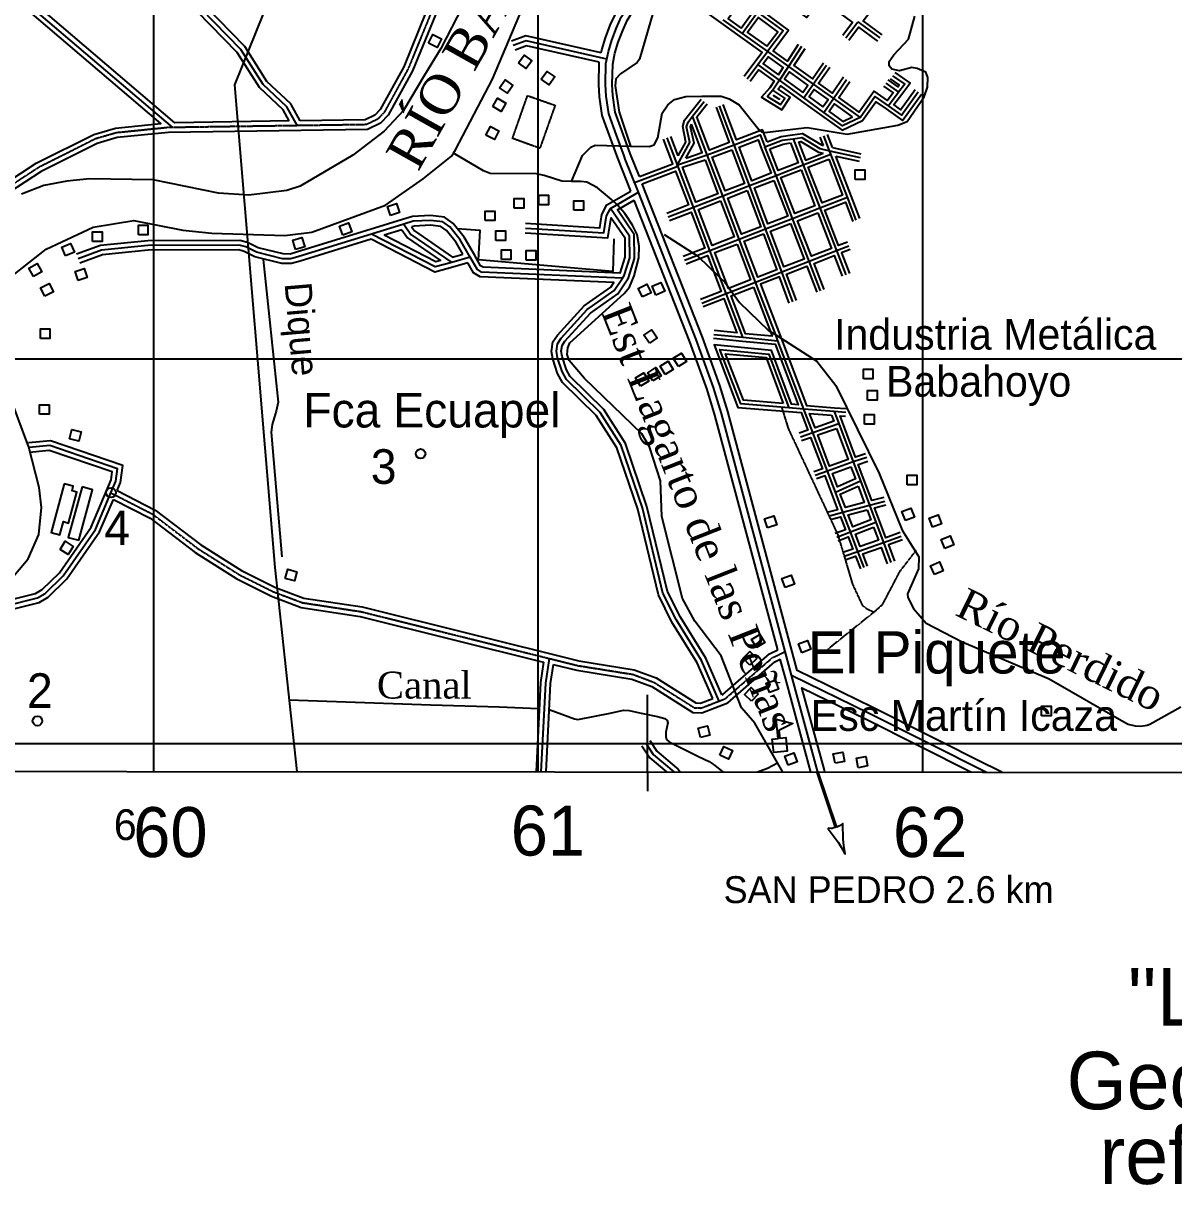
# Model space of a CAD drawing. Extents: x 638173 to 667318, y 9795622 to 9816401.
# Drawn here: x 659661 to 662652, y 9795809 to 9798872 of the extents above; entities that cross this region are included whole.
import ezdxf

# ---------------------------------------------------------------- set-up
doc = ezdxf.new("R2010")
doc.units = 0
doc.header["$MEASUREMENT"] = 0
doc.linetypes.add('HIDDEN', pattern=[0.375, 0.25, -0.125])
for name, color, linetype in [('CAMINO1', 7, 'CONTINUOUS'), ('CAMINO4', 7, 'CONTINUOUS'), ('CAMINO5', 7, 'CONTINUOUS'), ('CAMINO6Y7', 7, 'CONTINUOUS'), ('CAUCECANALIZADO', 7, 'CONTINUOUS'), ('CUADRICULAUTM', 7, 'CONTINUOUS'), ('EDIFICACION', 7, 'CONTINUOUS'), ('INFORMACIONMARGI', 7, 'CONTINUOUS'), ('LINEAENERGIAELEC', 7, 'CONTINUOUS'), ('MURODIQUE', 7, 'CONTINUOUS'), ('NOMBRESPOBLADOS', 7, 'CONTINUOUS'), ('NOMBRESPROPIOS', 7, 'CONTINUOUS'), ('PARALELACAMINO', 7, 'CONTINUOUS'), ('PROYECCION', 7, 'CONTINUOUS'), ('PUENTE', 7, 'CONTINUOUS'), ('PUNTOALTURA', 7, 'CONTINUOUS'), ('RIODOBLE', 7, 'CONTINUOUS'), ('RIOINTERMITENTE', 7, 'CONTINUOUS'), ('RIOPERENNE', 7, 'CONTINUOUS'), ('TEXTOAZUL', 7, 'CONTINUOUS'), ('TEXTODESCRIPTIVO', 7, 'CONTINUOUS'), ('VALORCUADRICULAR', 7, 'CONTINUOUS')]:
    doc.layers.add(name, color=color, linetype=linetype)
doc.styles.add('cotas', font='SWITZN.TTF')
doc.styles.add('escuelas', font='SWZCONLN.TTF')
doc.styles.add('poblados', font='SWZCONDN.TTF')
doc.styles.add('rios', font='TIMESI_0.TTF')
doc.styles.add('txt', font='TXT', dxfattribs={"height": 0.2})

# ---------------------------------------------------------------- blocks, each defined once
blk = doc.blocks.new('DESVIA')
at = {"layer": 'INFORMACIONMARGI', "color": 7, "linetype": 'Continuous'}
blk.add_lwpolyline([(202.16, 3.49), (185.9, 7.39), (147.68, 19.11), (146.85, 19.12), (146.96, 18.1), (149.36, 11.75), (149.85, 9.42), (150.15, 6.9), (150.53, 1.31), (-0.62, 1.3), (-0.61, -2.71), (150.58, -2.7), (150.4, -6.92), (149.98, -11.09), (149.1, -14.21), (146.85, -20.1), (146.86, -20.87), (147.8, -20.89), (188.55, -8.04), (203.45, -4.27), (223.03, -0.96), (223.77, -0.5), (223.03, 0.07), (202.16, 3.49)], close=True, dxfattribs=at)
blk = doc.blocks.new('COTA')
at = {"layer": 'PUNTOALTURA', "color": 1, "linetype": 'Continuous'}
blk.add_circle((0, 0), 12.5, dxfattribs=at)
blk = doc.blocks.new('CASA')
at = {"layer": 'EDIFICACION', "color": 4, "linetype": 'Continuous'}
blk.add_lwpolyline([(-12.57, -13.81), (-12.57, 11.18), (12.43, 11.18), (12.43, -13.82), (-12.57, -13.81)], close=True, dxfattribs=at)
blk = doc.blocks.new('ESCUEL')
at = {"layer": 'EDIFICACION', "color": 6, "linetype": 'Continuous'}
blk.add_lwpolyline([(-0.55, 67.48), (41.45, 51.74), (3.45, 37.48), (3.45, 17.27), (18.98, 17.27), (18.98, -17.74), (-16.02, -17.73), (-16.02, 17.27), (-0.55, 17.27), (-0.55, 67.48)], close=True, dxfattribs=at)

msp = doc.modelspace()

# ---------------------------------------------------------------- linework, layer by layer
at = {"layer": 'CAMINO1', "color": 1, "linetype": 'Continuous'}
msp.add_line((661727.14, 9796925.48), (661658.56, 9797177.41), dxfattribs=at)
for points in [[(661658.56, 9797177.41), (661642.09, 9797238.96), (661476.36, 9797858.21), (661455.77, 9797925.62), (661410.9, 9798050.47), (661260.24, 9798433.34), (661226.22, 9798519.79), (661223.08, 9798528.32), (661203.33, 9798581.88), (661183.05, 9798637.49), (661176.24, 9798683.64), (661174.57, 9798713.69), (661176.04, 9798768.41), (661178.32, 9798779.82), (661182.24, 9798799.46), (661191.33, 9798829.12), (661203.38, 9798861.15), (661215.98, 9798888.4), (661231, 9798912.51), (661613.69, 9799422.75), (661755.66, 9799608.74)], [(661658.56, 9797177.41), (661860.89, 9797078.55), (662165.52, 9796925.29)]]:
    msp.add_lwpolyline(points, dxfattribs=at)
at = {"layer": 'CAMINO4', "color": 2, "linetype": 'HIDDEN'}
for points in [[(661737.55, 9800941.91), (661709.36, 9800752.97), (661693.06, 9800688.31), (661371.35, 9800165.94), (661369.61, 9800163.11), (661212.32, 9799831.24), (661067.22, 9799558.33), (660937.46, 9799373.87), (660866.14, 9799285.18), (660841.6, 9799243.21), (660787.56, 9799126.98), (660720.59, 9798898.94), (660709.88, 9798872.75), (660661.54, 9798754.5), (660599.33, 9798641.04), (660581.99, 9798623.1), (660552.59, 9798609.18), (660049.88, 9798601.72), (660037.37, 9798601.53), (659902.6, 9798587.89), (659848.5, 9798572.19), (659700.8, 9798497.86), (659614.9, 9798441.93)], [(659888.68, 9797651.69), (659997.11, 9797596.23), (660115.09, 9797506.54), (660221.98, 9797439.12), (660311.46, 9797394.39), (660386.76, 9797366.06), (660539.32, 9797342.77), (661027.96, 9797221.12), (661102.62, 9797202.53), (661246.51, 9797179.63), (661300.66, 9797159.14), (661405.88, 9797092.87), (661423.66, 9797092.11), (661470.6, 9797110.33), (661486.4, 9797116.47), (661500.47, 9797128.71), (661516.45, 9797142.61), (661608.45, 9797222.63), (661642.09, 9797238.96)]]:
    msp.add_lwpolyline(points, dxfattribs=at)
at = {"layer": 'CAMINO5', "color": 7, "linetype": 'Continuous'}
for p, q in [((660049.88, 9798601.72), (659298.65, 9799242.72)), ((661529.92, 9798846.45), (661570.41, 9798902.11)), ((661480.15, 9798881.93), (661529.92, 9798846.45)), ((661799.6, 9798835.2), (661831.16, 9798876.95)), ((661831.16, 9798876.95), (661888.1, 9798834.7)), ((661529.92, 9798846.45), (661596.33, 9798799.11)), ((661684.6, 9798812.2), (661650.59, 9798760.43)), ((661570.78, 9798765.32), (661596.33, 9798799.11)), ((661596.33, 9798799.11), (661650.59, 9798760.43)), ((661543.1, 9798728.7), (661570.78, 9798765.32)), ((661627.08, 9798724.64), (661570.78, 9798765.32)), ((661650.59, 9798760.43), (661627.08, 9798724.64)), ((661650.59, 9798760.43), (661715.2, 9798714.38)), ((661715.2, 9798714.38), (661749.6, 9798764.2)), ((661627.08, 9798724.64), (661610.06, 9798698.73)), ((661690.61, 9798678.76), (661627.08, 9798724.64)), ((661767.46, 9798677.13), (661801.6, 9798726.7)), ((661690.61, 9798678.76), (661715.2, 9798714.38)), ((661715.2, 9798714.38), (661767.46, 9798677.13)), ((661903.6, 9798717.2), (661937.2, 9798693.94)), ((661910.24, 9798658.38), (661937.2, 9798693.94)), ((661401.31, 9798630.98), (661431.56, 9798669.46)), ((661509.45, 9798556.86), (661471.6, 9798658.2)), ((661742.69, 9798641.16), (661690.61, 9798678.76)), ((661742.69, 9798641.16), (661767.46, 9798677.13)), ((661767.46, 9798677.13), (661836.8, 9798627.7)), ((661439.54, 9798530.36), (661401.31, 9798630.98)), ((661361.78, 9798504.81), (661335.1, 9798575.2)), ((661662.75, 9798572.45), (661689.14, 9798504.31)), ((661757.53, 9798541.51), (661742.6, 9798580.2)), ((661439.54, 9798530.36), (661509.45, 9798556.86)), ((661549.18, 9798450.52), (661509.45, 9798556.86)), ((661618.23, 9798477.06), (661589.35, 9798551.8)), ((661761.2, 9798532.01), (661757.53, 9798541.51)), ((661757.53, 9798541.51), (661836.75, 9798523.6)), ((661358.92, 9798499.79), (661361.78, 9798504.81)), ((661358.92, 9798499.79), (661361.78, 9798504.81)), ((661361.78, 9798504.81), (661439.54, 9798530.36)), ((661403.57, 9798394.55), (661361.78, 9798504.81)), ((661479.98, 9798423.92), (661439.54, 9798530.36)), ((661618.23, 9798477.06), (661689.14, 9798504.31)), ((661689.14, 9798504.31), (661761.2, 9798532.01)), ((661689.14, 9798504.31), (661732.44, 9798392.5)), ((661804.32, 9798420.24), (661761.2, 9798532.01)), ((661250.3, 9798458.61), (661358.92, 9798499.79)), ((661549.18, 9798450.52), (661618.23, 9798477.06)), ((661661.49, 9798365.11), (661618.23, 9798477.06)), ((661479.98, 9798423.92), (661549.18, 9798450.52)), ((661591.21, 9798337.99), (661549.18, 9798450.52)), ((661187.97, 9798391.27), (661260.24, 9798433.34)), ((661403.57, 9798394.55), (661479.98, 9798423.92)), ((661522.68, 9798311.54), (661479.98, 9798423.92)), ((661732.44, 9798392.5), (661804.32, 9798420.24)), ((661827.1, 9798361.2), (661804.32, 9798420.24)), ((661337.6, 9798369.2), (661403.57, 9798394.55)), ((661446.22, 9798282.03), (661403.57, 9798394.55)), ((661661.49, 9798365.11), (661732.44, 9798392.5)), ((661732.44, 9798392.5), (661775.37, 9798281.64)), ((660650.7, 9798350.49), (660566.23, 9798324.42)), ((661591.21, 9798337.99), (661661.49, 9798365.11)), ((661704.42, 9798254.01), (661661.49, 9798365.11)), ((661522.68, 9798311.54), (661591.21, 9798337.99)), ((661632.97, 9798226.18), (661591.21, 9798337.99)), ((661446.22, 9798282.03), (661522.68, 9798311.54)), ((661565.15, 9798199.76), (661522.68, 9798311.54)), ((661775.37, 9798281.64), (661807.6, 9798294.2)), ((660822.86, 9798264.31), (660774.76, 9798251.03)), ((661704.42, 9798254.01), (661775.37, 9798281.64)), ((661775.37, 9798281.64), (661799.84, 9798218.45)), ((661632.97, 9798226.18), (661704.42, 9798254.01)), ((661734.1, 9798177.2), (661704.42, 9798254.01)), ((661565.15, 9798199.76), (661632.97, 9798226.18)), ((661662.1, 9798148.2), (661632.97, 9798226.18)), ((661425.1, 9798145.2), (661488.69, 9798169.97)), ((661531.8, 9798056.23), (661488.69, 9798169.97)), ((661456.6, 9798063.7), (661531.8, 9798056.23)), ((661531.8, 9798056.23), (661623.05, 9798047.37)), ((661690.58, 9797869.65), (661623.05, 9798047.37)), ((661690.58, 9797869.65), (661651.32, 9797872.85)), ((661769.86, 9797863.17), (661690.58, 9797869.65)), ((661713.83, 9797808.44), (661690.58, 9797869.65)), ((661800.1, 9797860.7), (661769.86, 9797863.17)), ((661769.86, 9797863.17), (661781.5, 9797832.1)), ((661713.83, 9797808.44), (661781.5, 9797832.1)), ((661781.5, 9797832.1), (661819.02, 9797731.97)), ((661681.6, 9797797.2), (661713.83, 9797808.44)), ((661751.85, 9797708.39), (661713.83, 9797808.44)), ((661854.1, 9797743.2), (661819.02, 9797731.97)), ((661751.85, 9797708.39), (661720.1, 9797697.2)), ((661819.02, 9797731.97), (661751.85, 9797708.39)), ((661772.71, 9797653.48), (661751.85, 9797708.39)), ((661819.02, 9797731.97), (661837.55, 9797682.52)), ((661772.71, 9797653.48), (661837.55, 9797682.52)), ((661837.55, 9797682.52), (661861.11, 9797619.65)), ((661792.45, 9797601.53), (661772.71, 9797653.48)), ((661792.45, 9797601.53), (661861.11, 9797619.65)), ((661861.11, 9797619.65), (661901.1, 9797630.2)), ((661861.11, 9797619.65), (661877.72, 9797575.31)), ((661757.1, 9797592.2), (661792.45, 9797601.53)), ((661812.02, 9797550.03), (661792.45, 9797601.53)), ((661812.02, 9797550.03), (661877.72, 9797575.31)), ((661877.72, 9797575.31), (661897.53, 9797522.45)), ((661776.1, 9797536.2), (661812.02, 9797550.03)), ((661831.28, 9797499.33), (661812.02, 9797550.03)), ((661897.53, 9797522.45), (661944.1, 9797538.7)), ((661795.1, 9797486.7), (661831.28, 9797499.33)), ((661831.28, 9797499.33), (661897.53, 9797522.45)), ((661847.1, 9797457.7), (661831.28, 9797499.33)), ((661897.53, 9797522.45), (661917.1, 9797470.2))]:
    msp.add_line(p, q, dxfattribs=at)
for points in [[(660373.48, 9798606.52), (660346.39, 9798655.48), (660284.31, 9798713.6), (660226.67, 9798804.43), (660123.71, 9798910.16)], [(661570.41, 9798902.11), (661636.9, 9798852.76), (661596.33, 9798799.11)], [(661178.32, 9798779.82), (660968.34, 9798827.16), (660935.07, 9798814.62)], [(661921.6, 9798736.2), (661952.99, 9798714.75), (661937.2, 9798693.94)], [(661610.06, 9798698.73), (661596.1, 9798682.7), (661630.1, 9798661.7), (661641.1, 9798678.2), (661610.06, 9798698.73)], [(661910.24, 9798658.38), (661944.6, 9798634.2), (661988.1, 9798694.7)], [(661836.8, 9798627.7), (661875.67, 9798682.71), (661910.24, 9798658.38)], [(661361.78, 9798504.81), (661394.5, 9798562.33), (661385.85, 9798603.9), (661389.51, 9798615.97), (661401.31, 9798630.98)], [(661836.8, 9798627.7), (661791.1, 9798606.2), (661742.69, 9798641.16)], [(661509.45, 9798556.86), (661577.43, 9798582.64), (661589.35, 9798551.8)], [(661589.35, 9798551.8), (661634.36, 9798568.57), (661662.75, 9798572.45)], [(661662.75, 9798572.45), (661685.03, 9798575.5), (661732.47, 9798547.17), (661757.53, 9798541.51)], [(660966.4, 9798340.31), (661170.51, 9798328.04), (661177.51, 9798371.87), (661187.97, 9798391.27)], [(661218.93, 9798210.09), (661223.24, 9798216.59), (661237.94, 9798262.72), (661237.12, 9798319.41), (661187.97, 9798391.27)], [(660822.86, 9798264.31), (660796.93, 9798309.64), (660769.73, 9798343.07), (660751.58, 9798356.6), (660719.65, 9798360.14), (660675.04, 9798358), (660650.7, 9798350.49)], [(660650.7, 9798350.49), (660668.79, 9798323.75), (660774.76, 9798251.03)], [(660566.23, 9798324.42), (660377.52, 9798266.17), (660356.59, 9798260.27), (660334.5, 9798260.49), (660267.16, 9798277.37), (660239.42, 9798291.22), (660222.53, 9798295.74), (659984.98, 9798294.94), (659864.15, 9798282.96), (659803.6, 9798260.33)], [(660774.76, 9798251.03), (660732, 9798239.23), (660566.23, 9798324.42)], [(661218.93, 9798210.09), (660852.54, 9798225.89), (660840.66, 9798233.18), (660822.86, 9798264.31)], [(661380.6, 9798256.7), (661412.74, 9798269.11), (661446.22, 9798282.03)], [(661488.69, 9798169.97), (661473.09, 9798211.14), (661446.22, 9798282.03)], [(661470.6, 9797110.33), (661424.46, 9797215.72), (661358.63, 9797321.89), (661324.24, 9797390.71), (661270.69, 9797612.42), (661215.64, 9797774.48), (661160.7, 9797860.41), (661073.23, 9797946.46), (661061.77, 9797966.92), (661049.83, 9798002.99), (661047.07, 9798019.7), (661049.79, 9798039.54), (661059.44, 9798054.07), (661127.51, 9798128.73), (661140.79, 9798137.79), (661197.65, 9798178), (661218.93, 9798210.09)], [(661488.69, 9798169.97), (661502.56, 9798175.37), (661565.15, 9798199.76)], [(661623.05, 9798047.37), (661617.35, 9798062.38), (661565.15, 9798199.76)], [(661651.32, 9797872.85), (661526.37, 9797883.06), (661472.1, 9798024.7), (661599.6, 9798012.7), (661651.32, 9797872.85)], [(659242.34, 9796927.56), (659230.44, 9797117.03), (659235.71, 9797142.08), (659253.41, 9797185.46), (659320.41, 9797298.42), (659331.45, 9797305.77), (659345.92, 9797308.84), (659414.36, 9797313.97), (659450.07, 9797316.65), (659697.5, 9797378.52), (659717.48, 9797390.35), (659764.33, 9797435.89), (659848.18, 9797556.4), (659888.68, 9797651.69), (659901.68, 9797682.27), (659905.66, 9797714.48), (659729.72, 9797774.64), (659675.66, 9797769.43)], [(661027.96, 9797221.12), (661018.55, 9797157.17), (661006.83, 9796926.19)], [(661279.44, 9797000.37), (661299.16, 9796971.3), (661352.6, 9796925.92)]]:
    msp.add_lwpolyline(points, dxfattribs=at)
at = {"layer": 'CAMINO6Y7', "color": 2, "linetype": 'HIDDEN'}
msp.add_line((661873.16, 9797341.57), (661750.74, 9797243.03), dxfattribs=at)
for points in [[(660932.97, 9798573.37), (660972.03, 9798684.7), (661043.74, 9798659.52), (661003.98, 9798547.59), (660932.97, 9798573.37)], [(661632.73, 9797874.37), (661650.25, 9797818.21), (661779.25, 9797541.66), (661817.08, 9797414.26), (661842.38, 9797359.46), (661851.88, 9797351.97), (661862.6, 9797346.16), (661873.16, 9797341.57)], [(661873.16, 9797341.57), (661895.76, 9797361.91), (661940.43, 9797447.14), (661982.5, 9797501.82)]]:
    msp.add_lwpolyline(points, dxfattribs=at)
at = {"layer": 'CAUCECANALIZADO', "color": 132, "linetype": 'Continuous'}
for points in [[(660352.09, 9797113.07), (660720.98, 9797100.35), (660898.06, 9797095.55), (661000.21, 9797091.28)], [(661028.26, 9797088.12), (661093.94, 9797063.93), (661102.51, 9797062.59), (661186.94, 9797078.8), (661221.94, 9797086.39), (661236.43, 9797085.68), (661267.73, 9797078.53), (661310.2, 9797070.31), (661328.87, 9797065.12), (661335.4, 9797059.73), (661336.97, 9797053.99), (661332.12, 9797029.09), (661331.42, 9797018.27), (661333.84, 9797010.32), (661340.72, 9797004.04), (661416.57, 9796966.31), (661444.36, 9796953.11), (661449.96, 9796949.26), (661458.95, 9796942.43), (661480.23, 9796925.82)], [(661570.14, 9796925.75), (661595.9, 9796936.06), (661622.22, 9796949.23)]]:
    msp.add_lwpolyline(points, dxfattribs=at)
at = {"layer": 'CUADRICULAUTM', "color": 2, "linetype": 'Continuous'}
for points in [[(660000, 9796926.97), (660000, 9797000), (660000, 9798000), (660000, 9799000), (660000, 9800000), (660000, 9801000), (660000, 9802000), (660000, 9803000), (660000, 9804000), (660000, 9805000), (660000, 9806000), (660000, 9807000), (660000, 9808000), (660000, 9809000), (660000, 9810000), (660000, 9811000), (660000, 9812000), (660000, 9813000), (660000, 9814000), (660000, 9815355.02)], [(661000, 9796926.19), (661000, 9797000), (661000, 9798000), (661000, 9799000), (661000, 9800000), (661000, 9801000), (661000, 9802000), (661000, 9803000), (661000, 9804000), (661000, 9805000), (661000, 9806000), (661000, 9807000), (661000, 9808000), (661000, 9809000), (661000, 9810000), (661000, 9811000), (661000, 9812000), (661000, 9813000), (661000, 9814000), (661000, 9815354.31)], [(662000, 9796925.42), (662000, 9797000), (662000, 9798000), (662000, 9799000), (662000, 9800000), (662000, 9801000), (662000, 9802000), (662000, 9803000), (662000, 9804000), (662000, 9805000), (662000, 9806000), (662000, 9807000), (662000, 9808000), (662000, 9809000), (662000, 9810000), (662000, 9811000), (662000, 9812000), (662000, 9813000), (662000, 9814000), (662000, 9815353.6)], [(655000, 9798000), (656000, 9798000), (657000, 9798000), (658000, 9798000), (659000, 9798000), (660000, 9798000), (661000, 9798000), (662000, 9798000), (663000, 9798000), (664000, 9798000), (666605.7, 9798000)], [(655000, 9797000), (656000, 9797000), (657000, 9797000), (658000, 9797000), (659000, 9797000), (660000, 9797000), (661000, 9797000), (662000, 9797000), (663000, 9797000), (664000, 9797000), (666604.89, 9797000)]]:
    msp.add_lwpolyline(points, dxfattribs=at)
at = {"layer": 'EDIFICACION', "color": 4, "linetype": 'Continuous'}
for points in [[(659767.19, 9797675.07), (659733.11, 9797548.45), (659755.59, 9797542.42), (659764.88, 9797576.89), (659778.69, 9797573.21), (659800.33, 9797653.71), (659787.64, 9797657.13), (659790.78, 9797668.75)], [(659813.74, 9797667), (659777.73, 9797535.82), (659804.72, 9797528.41), (659840.66, 9797659.56)]]:
    msp.add_lwpolyline(points, close=True, dxfattribs=at)
at = {"layer": 'LINEAENERGIAELEC', "color": 120, "linetype": 'Continuous'}
msp.add_lwpolyline([(661068.57, 9800839.17), (660209.98, 9798712.4), (660315.22, 9797457.41), (660372.04, 9796926.68)], dxfattribs=at)
at = {"layer": 'MURODIQUE', "color": 204, "linetype": 'Continuous'}
msp.add_lwpolyline([(661196.36, 9798312.47), (661193.87, 9798227.69), (660844.28, 9798257.46), (660848.53, 9798334.22), (660789.01, 9798338.66)], dxfattribs=at)
at = {"layer": 'MURODIQUE', "color": 30, "linetype": 'Continuous'}
msp.add_lwpolyline([(660284.17, 9798258.51), (660323.56, 9797887.85), (660318.65, 9797863.94), (660308.09, 9797829.61), (660305.24, 9797809.61), (660321.21, 9797626.68), (660333.09, 9797485.27)], dxfattribs=at)
at = {"layer": 'PARALELACAMINO', "color": 7, "linetype": 'Continuous'}
for p, q in [((661412.67, 9798629.25), (661439.42, 9798663.28)), ((661363.6, 9798528.22), (661344.45, 9798578.74)), ((661741.45, 9798555.39), (661733.27, 9798576.6)), ((661764.94, 9798550.08), (661751.93, 9798583.8)), ((661764.94, 9798550.08), (661838.96, 9798533.35)), ((661773.61, 9798527.62), (661834.54, 9798513.85)), ((660645.54, 9798335.82), (660599.22, 9798321.52))]:
    msp.add_line(p, q, dxfattribs=at)
for points in [[(661725.17, 9800943.64), (661697.09, 9800755.43), (661681.41, 9800693.23), (661358.61, 9800169.08), (661201.15, 9799836.85), (661056.55, 9799564.89), (660927.47, 9799381.39), (660855.82, 9799292.29), (660830.51, 9799249.01), (660775.83, 9799131.4), (660708.78, 9798903.08), (660650.24, 9798759.89), (660589.18, 9798648.52), (660574.58, 9798633.42), (660549.69, 9798621.64), (660380.79, 9798619.13)], [(661932.5, 9800816.9), (661899.61, 9800760.75), (661841.56, 9800737.21), (661808.66, 9800734.07), (661722.09, 9800753.62), (661721.63, 9800750.51), (661704.71, 9800683.39), (661380.61, 9800157.14), (661223.49, 9799825.63), (661077.89, 9799551.77), (660947.45, 9799366.35), (660876.46, 9799278.07), (660852.69, 9799237.41), (660799.29, 9799122.56), (660732.4, 9798894.8), (660672.84, 9798749.11), (660609.48, 9798633.56), (660589.4, 9798612.78), (660555.49, 9798596.72), (660038.09, 9798589.04), (659904.99, 9798575.57), (659853.09, 9798560.51), (659707.04, 9798487.01), (659622.1, 9798431.7)], [(661163.69, 9798795.93), (661165.25, 9798803.75), (661174.76, 9798834.77), (661187.23, 9798867.91), (661200.55, 9798896.73), (661216.55, 9798922.41), (661599.73, 9799433.31), (661724.65, 9799596.96)], [(661263, 9798474.12), (661239.26, 9798534.45), (661200.1, 9798641.81), (661193.67, 9798685.41), (661192.08, 9798713.94), (661193.49, 9798766.45), (661199.23, 9798795.17), (661207.9, 9798823.47), (661219.53, 9798854.39), (661231.41, 9798880.07), (661245.45, 9798902.61), (661627.65, 9799412.19), (661768.31, 9799596.47)], [(660352.45, 9798618.71), (660054.41, 9798614.28), (659317.42, 9799243.14), (659557.14, 9799466.64), (659558.78, 9799472.28)], [(659613.03, 9798455.63), (659694.56, 9798508.71), (659843.91, 9798583.87), (659900.21, 9798600.21), (660018.38, 9798612.17), (659300.72, 9799224.52), (659080.58, 9798927.34), (659598.32, 9798492.78), (659611.52, 9798472.59), (659613.03, 9798455.63)], [(661676.24, 9798817.69), (661647.93, 9798774.6), (661610.51, 9798801.28), (661650.96, 9798854.78), (661584.32, 9798904.24), (661615.95, 9798947.71), (661697.73, 9798887.74), (661733.87, 9798936.71), (661780.79, 9798901.88), (661817.1, 9798874.93), (661791.62, 9798841.23)], [(660352.45, 9798618.71), (660336.41, 9798647.7), (660274.61, 9798705.56), (660216.81, 9798796.64), (660113.07, 9798903.17)], [(660380.79, 9798619.13), (660356.37, 9798663.26), (660294.01, 9798721.64), (660236.53, 9798812.22), (660134.35, 9798917.15)], [(661419.86, 9798912.63), (661474.35, 9798873.79), (661524.12, 9798838.31), (661582.15, 9798796.94), (661562.8, 9798771.35), (661535.12, 9798734.73)], [(661527.66, 9798860.34), (661556.5, 9798899.99), (661523.17, 9798924.73), (661494.12, 9798884.25), (661527.66, 9798860.34)], [(661894.06, 9798842.73), (661845.22, 9798878.97), (661871.08, 9798913.17)], [(661594.21, 9798812.89), (661622.84, 9798850.74), (661572.56, 9798888.06), (661543.94, 9798848.73), (661594.21, 9798812.89)], [(661163.69, 9798795.93), (660967.44, 9798840.18), (660930.66, 9798826.32)], [(661807.58, 9798829.17), (661833.16, 9798863.01), (661882.14, 9798826.67)], [(661158.62, 9798771.45), (660969.24, 9798814.14), (660939.48, 9798802.92)], [(661624.46, 9798738.87), (661636.95, 9798757.88), (661598.45, 9798785.33), (661584.92, 9798767.44), (661624.46, 9798738.87)], [(661692.96, 9798806.71), (661664.23, 9798762.98), (661712.74, 9798728.41), (661741.37, 9798769.88)], [(661240.3, 9798436.22), (661206.52, 9798522.05), (661166, 9798633.17), (661158.81, 9798681.87), (661157.06, 9798713.44), (661158.62, 9798771.45)], [(661551.08, 9798722.67), (661572.85, 9798751.48), (661613.47, 9798722.13), (661602.07, 9798704.78), (661580.82, 9798680.38), (661633.06, 9798648.12), (661654.99, 9798681), (661623.89, 9798701.57), (661629.7, 9798710.41), (661684.76, 9798670.65), (661736.84, 9798633.05), (661790.02, 9798594.64), (661843.45, 9798619.77), (661878.08, 9798668.79), (661904.48, 9798650.2), (661946.94, 9798620.33), (661996.22, 9798688.86)], [(661793.36, 9798732.37), (661764.98, 9798691.17), (661729.02, 9798716.8), (661757.83, 9798758.52)], [(661688.18, 9798692.85), (661701.38, 9798711.96), (661653.25, 9798746.26), (661640.69, 9798727.14), (661688.18, 9798692.85)], [(661897.91, 9798708.98), (661922.92, 9798691.66), (661908.1, 9798672.12), (661873.26, 9798696.63), (661834.42, 9798641.67), (661781.28, 9798679.56), (661809.84, 9798721.03)], [(661909.29, 9798725.42), (661935.02, 9798707.61), (661938.67, 9798712.42), (661915.96, 9798727.94)], [(661927.24, 9798744.46), (661967.29, 9798717.09), (661960.96, 9798708.72), (661945.17, 9798687.9), (661924.47, 9798660.6), (661942.26, 9798648.07), (661979.98, 9798700.54)], [(661740.25, 9798655.25), (661753.64, 9798674.7), (661717.66, 9798700.35), (661704.4, 9798681.14), (661740.25, 9798655.25)], [(661363.6, 9798528.22), (661383.94, 9798563.99), (661375.54, 9798604.36), (661380.49, 9798620.67), (661393.45, 9798637.16), (661423.7, 9798675.64)], [(661595.12, 9798564.62), (661583.18, 9798595.51), (661515.3, 9798569.78), (661480.97, 9798661.7)], [(661611.85, 9798685.56), (661611.38, 9798685.02), (661627.14, 9798675.28), (661611.85, 9798685.56)], [(661817.09, 9798629.48), (661769.94, 9798663.09), (661756.47, 9798643.54), (661792.18, 9798617.76), (661817.09, 9798629.48)], [(661462.23, 9798654.7), (661496.6, 9798562.68), (661445.34, 9798543.25), (661412.67, 9798629.25)], [(661383.29, 9798522.4), (661405.06, 9798560.67), (661396.16, 9798603.44), (661398.34, 9798610.64)], [(661383.29, 9798522.4), (661426.47, 9798536.59), (661398.34, 9798610.64)], [(661263, 9798474.12), (661350.19, 9798507.18), (661325.75, 9798571.66)], [(661580.02, 9798548.19), (661605.29, 9798482.8), (661555.02, 9798463.47), (661522.3, 9798551.04), (661571.68, 9798569.77), (661580.02, 9798548.19)], [(661595.12, 9798564.62), (661631.91, 9798578.33), (661661.4, 9798582.36), (661687.15, 9798585.88), (661736.23, 9798556.57), (661741.45, 9798555.39)], [(661676.65, 9798564.26), (661682.91, 9798565.12), (661728.71, 9798537.77), (661741.07, 9798534.98)], [(661503.6, 9798543.95), (661536.34, 9798456.3), (661485.76, 9798436.85), (661452.44, 9798524.56), (661503.6, 9798543.95)], [(661602.33, 9798545.96), (661636.81, 9798558.81), (661656.27, 9798561.47)], [(661656.27, 9798561.47), (661676.19, 9798510.04), (661623.96, 9798489.97), (661602.33, 9798545.96)], [(661676.65, 9798564.26), (661694.87, 9798517.22), (661741.07, 9798534.98)], [(661433.58, 9798517.88), (661467.09, 9798429.68), (661409.36, 9798407.49), (661374.84, 9798498.57), (661433.58, 9798517.88)], [(661755.46, 9798519.1), (661791.39, 9798425.97), (661738.16, 9798405.43), (661702.09, 9798498.58), (661755.46, 9798519.1)], [(661836.43, 9798364.8), (661813.65, 9798423.84), (661773.61, 9798527.62)], [(661270.33, 9798455.5), (661357.28, 9798488.47), (661390.69, 9798400.31), (661334.01, 9798378.53)], [(661683.41, 9798491.4), (661719.5, 9798398.22), (661667.21, 9798378.04), (661631.17, 9798471.32), (661683.41, 9798491.4)], [(662205.18, 9796925.26), (662174.19, 9796940.53), (662173.26, 9796940.99), (661868.66, 9797094.23), (661673.41, 9797189.63), (661493.19, 9797863.03), (661472.38, 9797931.14), (661427.28, 9798056.63), (661270.33, 9798455.5)], [(661612.5, 9798464.15), (661648.56, 9798370.84), (661597.04, 9798350.96), (661562.01, 9798444.74), (661612.5, 9798464.15)], [(660967.15, 9798352.79), (661159.95, 9798341.2), (661165.5, 9798375.94), (661178.64, 9798400.3), (661240.3, 9798436.22)], [(661477.24, 9797126.32), (661435.55, 9797221.55), (661369.56, 9797327.99), (661336.06, 9797395.03), (661282.71, 9797615.9), (661226.99, 9797779.94), (661170.47, 9797868.33), (661083.27, 9797954.12), (661073.26, 9797971.98), (661062, 9798005.99), (661059.71, 9798019.87), (661061.79, 9798035.01), (661069.32, 9798046.36), (661135.76, 9798119.23), (661147.92, 9798127.52), (661206.78, 9798169.14), (661229.35, 9798203.18), (661234.62, 9798211.13), (661250.47, 9798260.86), (661249.56, 9798323.36), (661205.88, 9798387.24), (661249.56, 9798412.68)], [(661622.76, 9797243.47), (661459.53, 9797853.39), (661439.16, 9797920.1), (661394.52, 9798044.31), (661249.56, 9798412.68)], [(661543.34, 9798437.56), (661578.38, 9798343.76), (661528.46, 9798324.49), (661492.87, 9798418.16), (661543.34, 9798437.56)], [(661341.19, 9798359.87), (661397.78, 9798381.62), (661433.35, 9798287.78), (661377, 9798266.03)], [(661474.2, 9798410.99), (661509.8, 9798317.29), (661452, 9798294.98), (661416.45, 9798388.79), (661474.2, 9798410.99)], [(661803.97, 9798303.52), (661781.08, 9798294.6), (661745.38, 9798386.78), (661798.59, 9798407.31), (661817.77, 9798357.6)], [(660965.65, 9798327.83), (661181.07, 9798314.88), (661189.4, 9798367.04), (661224.68, 9798315.46), (661225.41, 9798264.58), (661212.13, 9798222.9), (660856.32, 9798238.24), (660849.92, 9798242.16), (660833.71, 9798270.52), (660807.27, 9798316.74), (660778.45, 9798352.16), (660756.33, 9798368.65), (660720.04, 9798372.67), (660672.86, 9798370.41), (660647.01, 9798362.43), (660562.54, 9798336.36), (660373.98, 9798278.16), (660354.92, 9798272.79), (660336.1, 9798272.97), (660271.52, 9798289.16), (660243.87, 9798302.97), (660224.15, 9798308.25), (659984.34, 9798307.44), (659861.3, 9798295.24), (659799.22, 9798272.04)], [(661655.76, 9798352.18), (661691.5, 9798259.71), (661638.79, 9798239.18), (661604.04, 9798332.22), (661655.76, 9798352.18)], [(661726.72, 9798379.57), (661762.44, 9798287.34), (661710.13, 9798266.97), (661674.42, 9798359.38), (661726.72, 9798379.57)], [(660645.54, 9798335.82), (660659.76, 9798314.78), (660745.52, 9798255.93), (660733.38, 9798252.58), (660599.22, 9798321.52)], [(660804.02, 9798272.08), (660786.59, 9798302.54), (660761.01, 9798333.98), (660746.83, 9798344.55), (660719.26, 9798347.61), (660677.22, 9798345.59), (660670.51, 9798343.52)], [(660670.51, 9798343.52), (660677.82, 9798332.72), (660777.04, 9798264.63), (660804.02, 9798272.08)], [(661585.38, 9798325.02), (661620.15, 9798231.92), (661570.92, 9798212.74), (661535.56, 9798305.79), (661585.38, 9798325.02)], [(660565.04, 9798310.97), (660381.06, 9798254.18), (660358.26, 9798247.75), (660332.9, 9798248.01), (660262.8, 9798265.58), (660234.97, 9798279.47), (660220.91, 9798283.23), (659985.62, 9798282.44), (659867, 9798270.68), (659807.98, 9798248.62)], [(660816.83, 9798249.68), (660778.09, 9798238.98), (660730.62, 9798225.88), (660565.04, 9798310.97)], [(661516.9, 9798298.59), (661552.28, 9798205.48), (661494.46, 9798182.95), (661459.09, 9798276.28), (661516.9, 9798298.59)], [(661384.2, 9798247.37), (661440.44, 9798269.08), (661475.83, 9798175.69), (661421.47, 9798154.52)], [(661743.43, 9798180.8), (661717.34, 9798248.31), (661769.66, 9798268.68), (661790.51, 9798214.84)], [(661811.23, 9798284.88), (661788.3, 9798275.95), (661809.17, 9798222.06)], [(661453.92, 9797117.27), (661413.37, 9797209.89), (661347.7, 9797315.79), (661312.42, 9797386.39), (661258.67, 9797608.94), (661204.29, 9797769.02), (661150.93, 9797852.49), (661063.19, 9797938.8), (661050.28, 9797961.86), (661037.66, 9797999.99), (661034.43, 9798019.53), (661037.79, 9798044.07), (661049.56, 9798061.78), (661119.26, 9798138.23), (661133.66, 9798148.06), (661188.52, 9798186.86), (661196.28, 9798198.55), (660848.76, 9798213.54), (660831.4, 9798224.2), (660816.83, 9798249.68)], [(661671.47, 9798151.7), (661645.79, 9798220.44), (661698.71, 9798241.05), (661724.77, 9798173.6)], [(661652.73, 9798144.7), (661627.15, 9798213.18), (661578.02, 9798194.04), (661632.4, 9798050.92), (661697.69, 9797879.11), (661770.67, 9797873.14), (661800.91, 9797870.67)], [(661559.38, 9798186.78), (661607.98, 9798058.88), (661538.95, 9798065.58), (661501.55, 9798164.25), (661559.38, 9798186.78)], [(661428.73, 9798135.88), (661482.92, 9798156.99), (661516.73, 9798067.78), (661457.59, 9798073.65)], [(661455.61, 9798053.75), (661530.83, 9798046.28), (661615.9, 9798038.02), (661675.6, 9797880.91), (661658.49, 9797882.3), (661606.8, 9798022.07), (661457, 9798036.17), (661519.28, 9797873.61), (661650.51, 9797862.88), (661683.47, 9797860.19), (661700.83, 9797814.49), (661678.31, 9797806.64)], [(661636.5, 9797884.1), (661533.46, 9797892.51), (661487.2, 9798013.23), (661592.4, 9798003.33), (661636.5, 9797884.1)], [(661762.73, 9797853.72), (661768.55, 9797838.17), (661719.72, 9797821.09), (661705.55, 9797858.39), (661762.73, 9797853.72)], [(661851.05, 9797752.72), (661825.04, 9797744.39), (661790.86, 9797835.61), (661784.75, 9797851.92), (661799.29, 9797850.73)], [(661775.57, 9797819.43), (661806.07, 9797738.03), (661757.73, 9797721.06), (661726.83, 9797802.39), (661775.57, 9797819.43)], [(659904.74, 9797657.53), (659913.87, 9797679), (659919.31, 9797723.02), (659731.21, 9797787.34), (659674.46, 9797781.87)], [(661684.89, 9797787.76), (661707.94, 9797795.8), (661738.86, 9797714.41), (661716.78, 9797706.63)], [(659229.75, 9796927.57), (659217.87, 9797117.99), (659223.71, 9797145.76), (659242.19, 9797191.04), (659311.11, 9797307.25), (659326.51, 9797317.5), (659344.15, 9797321.24), (659448.07, 9797329.04), (659692.7, 9797390.2), (659709.83, 9797400.35), (659754.76, 9797444.02), (659837.18, 9797562.48), (659889.49, 9797685.54), (659892.01, 9797705.94), (659728.23, 9797761.94), (659676.86, 9797756.99)], [(661813.1, 9797719.29), (661824.89, 9797687.81), (661778.29, 9797666.94), (661764.84, 9797702.35), (661813.1, 9797719.29)], [(661898.55, 9797639.87), (661867.3, 9797631.63), (661846.91, 9797686.03), (661832.06, 9797725.65), (661857.15, 9797733.68)], [(661754.55, 9797601.87), (661779.15, 9797608.36), (661763.36, 9797649.93), (661745.97, 9797695.72), (661723.42, 9797687.77)], [(659904.74, 9797657.53), (660003.79, 9797606.85), (660122.22, 9797516.82), (660228.12, 9797450.02), (660316.47, 9797405.86), (660389.94, 9797378.22), (660541.78, 9797355.04), (661105.12, 9797214.79), (661249.74, 9797191.77), (661306.26, 9797170.39), (661409.73, 9797105.22), (661421.58, 9797104.71), (661453.92, 9797117.27)], [(661831.93, 9797669.04), (661847.87, 9797626.5), (661798.6, 9797613.5), (661785.41, 9797648.21), (661831.93, 9797669.04)], [(659254.93, 9796927.55), (659243.01, 9797116.07), (659247.71, 9797138.4), (659264.63, 9797179.88), (659329.71, 9797289.59), (659336.39, 9797294.04), (659347.69, 9797296.44), (659452.07, 9797304.26), (659702.3, 9797366.84), (659725.13, 9797380.35), (659773.9, 9797427.76), (659859.18, 9797550.32), (659894.94, 9797634.46)], [(659894.94, 9797634.46), (659990.43, 9797585.61), (660107.96, 9797496.26), (660215.84, 9797428.22), (660306.45, 9797382.92), (660383.58, 9797353.9), (660536.86, 9797330.5), (661013.94, 9797211.73)], [(661940.81, 9797548.14), (661903.46, 9797535.11), (661887.08, 9797578.82), (661874.35, 9797612.8), (661903.65, 9797620.53)], [(661759.65, 9797582.53), (661786.3, 9797589.56), (661799.14, 9797555.78), (661772.51, 9797545.53)], [(661854.92, 9797607.67), (661864.88, 9797581.08), (661817.8, 9797562.97), (661805.75, 9797594.7), (661854.92, 9797607.67)], [(661871.9, 9797562.36), (661884.58, 9797528.52), (661837.17, 9797511.98), (661824.9, 9797544.28), (661871.9, 9797562.36)], [(661779.69, 9797526.87), (661806.24, 9797537.09), (661818.28, 9797505.38), (661791.8, 9797496.14)], [(661947.39, 9797529.26), (661910.48, 9797516.38), (661926.46, 9797473.71)], [(661856.45, 9797461.25), (661844.28, 9797493.28), (661891.59, 9797509.79), (661907.74, 9797466.69)], [(661798.4, 9797477.26), (661825.39, 9797486.68), (661837.75, 9797454.15)], [(661038.32, 9797205.65), (661100.12, 9797190.27), (661243.28, 9797167.49), (661295.06, 9797147.89), (661402.03, 9797080.52), (661425.74, 9797079.51), (661492.96, 9797105.61), (661615.4, 9797212.11), (661629.34, 9797218.88)], [(661477.24, 9797126.32), (661479.84, 9797127.33), (661601.5, 9797233.15), (661622.76, 9797243.47)], [(661708.95, 9796925.65), (661641.65, 9797172.89), (661629.34, 9797218.88)], [(661013.94, 9797211.73), (661006.1, 9797158.4), (660994.35, 9796926.2)], [(661038.32, 9797205.65), (661031, 9797155.94), (661019.37, 9796926.18)], [(661745.25, 9796925.62), (661744.02, 9796930.11), (661685.6, 9797144.73), (661853.12, 9797062.87), (662126.54, 9796925.32)], [(661289.78, 9797007.39), (661308.55, 9796979.73), (661359.02, 9796936.86), (661363.05, 9796933.58), (661368.79, 9796925.91)], [(661269.1, 9796993.35), (661289.77, 9796962.87), (661333.27, 9796925.94)]]:
    msp.add_lwpolyline(points, dxfattribs=at)
at = {"layer": 'PROYECCION', "color": 7, "linetype": 'Continuous'}
for q in [(661283.8, 9797126.12), (661283.61, 9796876.12)]:
    msp.add_line((661283.65, 9796926.12), q, dxfattribs=at)
msp.add_lwpolyline([(638790.96, 9796943.41), (666604.83, 9796921.85), (666619.7, 9815350.33), (638803.33, 9815370.02)], close=True, dxfattribs=at)
at = {"layer": 'PUENTE', "color": 6, "linetype": 'Continuous'}
msp.add_line((661500.47, 9797128.71), (661516.45, 9797142.61), dxfattribs=at)
msp.add_lwpolyline([(661226.22, 9798519.79), (661223.08, 9798528.32), (661203.33, 9798581.88)], dxfattribs=at)
at = {"layer": 'RIODOBLE', "color": 5, "linetype": 'Continuous'}
for points in [[(660945.56, 9799194.87), (660746.86, 9798807.19), (660704.51, 9798738.23), (660649.51, 9798645.72), (660599.39, 9798591.97), (660517.44, 9798529.67), (660381.09, 9798449.05), (660346.06, 9798438.26), (660246.85, 9798426), (660168.65, 9798431), (659998.57, 9798465.7), (659832.64, 9798468), (659773.73, 9798462.61), (659714.29, 9798450.64), (659655.69, 9798428.6)], [(659629.88, 9798214.47), (659720.3, 9798285.45), (659842.22, 9798342.67), (659948.31, 9798360.18), (660075.38, 9798335.15), (660151.09, 9798327.39), (660340.72, 9798320.88), (660410.76, 9798329.38), (660602.86, 9798399.91), (660700.28, 9798468.23), (660773.9, 9798526.96), (660779.4, 9798535.33), (660784.9, 9798543.7), (660880.52, 9798727.08), (660991.98, 9798990.92)], [(659626.63, 9797424.43), (659673.15, 9797479.91), (659701.46, 9797543.32), (659707.89, 9797613.62), (659702.26, 9797665.63), (659675.38, 9797770.54), (659614.42, 9797933.78)]]:
    msp.add_lwpolyline(points, dxfattribs=at)
at = {"layer": 'RIOINTERMITENTE', "color": 132, "linetype": 'Continuous'}
msp.add_lwpolyline([(661327.74, 9798323.88), (661412.74, 9798269.11), (661413.85, 9798268.39), (661473.09, 9798211.14), (661485.16, 9798199.47), (661502.56, 9798175.37), (661523.53, 9798146.34), (661597.91, 9798074.86), (661617.35, 9798062.38), (661723.99, 9797993.91), (661773.81, 9797931.24), (661886.46, 9797702.09), (661946.27, 9797554.57), (661989.44, 9797484.98), (661988.93, 9797454.37), (661960.48, 9797389.49), (661961.44, 9797379.7), (661975.77, 9797351.08), (662008.98, 9797312.47), (662100.9, 9797264.95), (662328.71, 9797168.03), (662523.06, 9797056.11), (662534.35, 9797050.24), (662551.87, 9797045.66), (662567.1, 9797045.28), (662583.78, 9797047.57), (662590.56, 9797050.33), (662671.26, 9797095.06)], dxfattribs=at)
at = {"layer": 'RIOPERENNE', "color": 5, "linetype": 'Continuous'}
for points in [[(661299.15, 9798901.51), (661263.31, 9798779.06), (661257.08, 9798770.41), (661214, 9798740.99), (661201.83, 9798728.03), (661200.16, 9798709.84), (661209.92, 9798642.05), (661239.42, 9798552.86)], [(661425.13, 9798683.38), (661475.7, 9798683.38), (661496.12, 9798676.09), (661522.38, 9798660.59), (661573.23, 9798596.37), (661580.75, 9798590.42), (661588.47, 9798588.7), (661699.62, 9798601.55), (661803.46, 9798584.39), (661935.21, 9798607.55), (661959.46, 9798617.42), (662003.37, 9798681.32), (662012.52, 9798706.62), (662013.26, 9798731.83), (662007.49, 9798745.65), (661985.35, 9798754.81), (661971.38, 9798757.38), (661939.78, 9798749.51), (661919.2, 9798753.8), (661912.34, 9798761.95), (661912.34, 9798773.53), (661924.43, 9798790.57), (661962.65, 9798831.25), (661979.11, 9798890.94)], [(661239.42, 9798552.86), (661288.39, 9798552.54), (661301.54, 9798556.27), (661310.88, 9798575.03), (661322.45, 9798639.36), (661336.96, 9798660.66), (661354.13, 9798674.36), (661383.31, 9798682.47), (661425.13, 9798683.38)], [(661086.38, 9798460.96), (661061.47, 9798462.02), (661015.41, 9798476.97), (660995.17, 9798481.61), (660874.52, 9798482.17), (660857.64, 9798489.39), (660779.4, 9798535.33)], [(661086.38, 9798460.96), (661115.06, 9798529.08), (661136.97, 9798550.55), (661147.52, 9798555.41), (661239.42, 9798552.86)], [(661634.91, 9796927.04), (661622.22, 9796949.23), (661562.98, 9797052.82), (661528.29, 9797092.68), (661475.88, 9797227.61), (661407.15, 9797318.2), (661374.7, 9797376.7), (661321.41, 9797590.2), (661318.03, 9797682.88), (661289.22, 9797771.71), (661269.28, 9797805.09), (661120.44, 9797949.3), (661080.2, 9797996.26), (661074.84, 9798011.78), (661076.47, 9798028.37), (661082.15, 9798041.91), (661223.37, 9798170.19), (661237.36, 9798186.66), (661249.66, 9798216.3), (661261.84, 9798262.87), (661262.44, 9798293.05), (661257.05, 9798323.76), (661245.14, 9798347.54), (661225.25, 9798377.81), (661207.15, 9798398.59), (661190.65, 9798414.14), (661154.32, 9798445.28), (661126.53, 9798459.26), (661111.07, 9798461.71), (661086.38, 9798460.96)]]:
    msp.add_lwpolyline(points, dxfattribs=at)

# ---------------------------------------------------------------- block references
at = {"layer": 'EDIFICACION', "color": 4, "linetype": 'Continuous'}
for p, xscale, yscale, rotation in [((660732.15, 9798827.57), 1.000001450406174, 1.000001450406174, 333.2063339242582), ((660966.6, 9798773.6), 0.9999992831336729, 0.9999992831336729, 322.7532110217679), ((660917.65, 9798709.16), 0.9999997882003635, 0.9999997882003635, 325.6040445443387), ((661026.08, 9798731.34), 0.9999994057249095, 0.9999994057249095, 324.2829906592527), ((660899.59, 9798661.81), 1.00000025466908, 1.00000025466908, 330.3647229313592), ((660881.37, 9798588.66), 0.9999988856634423, 0.9999988856634423, 332.4182990437782), ((660623.13, 9798389.9), 1.00000176686367, 1.00000176686367, 18.44017981939664), ((660498.68, 9798339.17), 0.9999990132203953, 0.9999990132203953, 19.53926671561878), ((659776.58, 9798285.25), 0.9999999813733431, 0.9999999813733431, 23.19151381199705), ((660376.78, 9798301.45), 1.00000086282149, 1.00000086282149, 16.86047242509435), ((659691.09, 9798232.59), 1.000000465828937, 1.000000465828937, 29.06043482850276), ((659810.85, 9798220.9), 0.9999988592413158, 0.9999988592413158, 18.45148556974385), ((661312.04, 9798183.6), 1.000000666005751, 1.000000666005751, 23.36780088579288), ((659722.03, 9798180.84), 0.999997655033457, 0.999997655033457, 26.56505117707799), ((661276.06, 9798179.04), 0.9999997487786295, 0.9999997487786295, 26.57364212545901), ((661291.33, 9798059.39), 1.000001261863031, 1.000001261863031, 34.71921612784278), ((661367.74, 9797998.59), 1.000000634227698, 1.000000634227698, 31.61566491458435), ((661333.19, 9797977.85), 1.000000634227698, 1.000000634227698, 31.61566491458435), ((661269.63, 9797947.44), 1.000000634227698, 1.000000634227698, 31.61566491458435), ((661301.41, 9797961.26), 1.000000634227698, 1.000000634227698, 31.61566491458435), ((659796.14, 9797802.92), 0.9999981032667925, 0.9999981032667925, 345.9563149083067), ((661604.02, 9797577.48), 1.000000166056955, 1.000000166056955, 18.6028474444095), ((661961.36, 9797597.01), 0.9999997270619806, 0.9999997270619806, 21.64965479395529), ((662032.08, 9797579.56), 0.9999976567465061, 0.9999976567465061, 19.98723236600283), ((659774.35, 9797509.59), 1.000001516759474, 1.000001516759474, 327.8177458823491), ((662063.56, 9797524.56), 0.9999994659851051, 0.9999994659851051, 22.01123056867012), ((662036.3, 9797456.78), 1.000000849323138, 1.000000849323138, 23.99358817176061), ((660357.52, 9797439.03), 0.9999989019265481, 0.9999989019265481, 344.822266269383), ((661649.45, 9797423.22), 1.000000786233251, 1.000000786233251, 20.22213188832906), ((661571.21, 9797267.44), 1.000002648256033, 1.000002648256033, 31.29219856263123), ((661692.44, 9797253.2), 0.9999993409002009, 0.9999993409002009, 21.0723931475648), ((661549.44, 9797222.49), 0.9999993637986433, 0.9999993637986433, 44.2745846686041), ((661608.37, 9797150.03), 1.000000784314208, 1.000000784314208, 19.11145116850876), ((661553.06, 9797128.57), 1.000000788087241, 1.000000788087241, 47.21918791233409), ((661430.36, 9797031.99), 1.000000429096059, 1.000000429096059, 14.05850357817905), ((661489.29, 9796976.77), 1.000000605908258, 1.000000605908258, 336.220584869515), ((661656.82, 9796960.72), 0.9999981169603382, 0.9999981169603382, 20.85670197543101), ((661781.5, 9796964.28), 1.000002076317111, 1.000002076317111, 10.75957385293715), ((661841.63, 9796952.94), 0.9999984161149367, 0.9999984161149367, 11.02533675491615)]:
    msp.add_blockref('CASA', p, dxfattribs=dict(at, xscale=xscale, yscale=yscale, rotation=rotation))
for p in [(661836.72, 9798480.54), (660949.92, 9798405.96), (661014, 9798414.4), (661105.41, 9798400.26), (660874.72, 9798373.37), (659853.6, 9798319.45), (659972.47, 9798336.41), (660902.05, 9798321.46), (660916.56, 9798272.49), (660981.29, 9798270.82), (659717.7, 9798067.18), (661857.95, 9797961.84), (661868.57, 9797906.41), (659715.43, 9797869.69), (661861.07, 9797843.85), (661972.21, 9797686.1), (662321.09, 9797085.96)]:
    msp.add_blockref('CASA', p, dxfattribs=at)
at = {"layer": 'EDIFICACION', "color": 6, "linetype": 'Continuous', "xscale": 1.000000132717629, "yscale": 1.000000132717629, "rotation": 5.986242688497821}
msp.add_blockref('ESCUEL', (661626.37, 9796995.9), dxfattribs=at)
at = {"layer": 'INFORMACIONMARGI', "color": 7, "linetype": 'Continuous', "xscale": 0.999999993722448, "yscale": 0.999999993722448, "rotation": 288.5668209067024}
msp.add_blockref('DESVIA', (661727.04, 9796924.89), dxfattribs=at)
at = {"layer": 'PUNTOALTURA', "color": 1, "linetype": 'Continuous'}
for p in [(660693.79, 9797753.23), (659888.9, 9797651.96), (659697.55, 9797058.58)]:
    msp.add_blockref('COTA', p, dxfattribs=at)

# ---------------------------------------------------------------- texts
at = {"layer": 'INFORMACIONMARGI', "color": 7, "linetype": 'Continuous', "style": 'poblados'}
for s, height, p in [('SAN PEDRO 2.6 km', 70, (661481.94, 9796584.78)), ("''Ley de la Cartograf%%237a Nacional Art. 2.- El Instituto", 150, (662532.09, 9796266.35)), ('Geogr%%225fico Militar realizar%%225 toda actividad cartogr%%225fica', 150, (662374, 9796048.49)), ('referente a la elaboraci%%243n de mapas y levantamiento', 150, (662459.73, 9795854.21))]:
    msp.add_text(s, height=height, dxfattribs=at).set_placement(p)
at = {"layer": 'NOMBRESPOBLADOS', "color": 7, "linetype": 'Continuous', "style": 'poblados'}
msp.add_text('El Piquete', height=110, dxfattribs=at).set_placement((661700.98, 9797181.95))
at = {"layer": 'NOMBRESPROPIOS', "color": 6, "linetype": 'Continuous', "style": 'escuelas'}
for s, height, p in [('Industria Met%%225lica', 80, (661769.15, 9798023.92)), ('Babahoyo', 80, (661904.33, 9797901.62)), ('Fca Ecuapel', 90, (660388.88, 9797821.71)), ('Esc Mart%%237n Icaza', 80, (661708.57, 9797032.64))]:
    msp.add_text(s, height=height, dxfattribs=at).set_placement(p)
at = {"layer": 'PUNTOALTURA', "color": 7, "linetype": 'Continuous', "style": 'cotas'}
for s, p in [('3', (660564.34, 9797675.05)), ('4', (659871.35, 9797515.74)), ('2', (659670.3, 9797092.46))]:
    msp.add_text(s, height=90, dxfattribs=at).set_placement(p)
at = {"layer": 'TEXTOAZUL', "color": 5, "linetype": 'Continuous', "style": 'rios'}
for s, height, rotation, p in [('R%%205O BABAHOYO', 100, 60.67772, (660687.55, 9798484.33)), ('Est Lagarto de las Pe%%241as', 80, 291.50307, (661162.38, 9798122.7)), ('R%%237o Perdido', 80, 333.96185, (662080.3, 9797335.19))]:
    msp.add_text(s, height=height, rotation=rotation, dxfattribs=at).set_placement(p)
at = {"layer": 'TEXTOAZUL', "color": 4, "linetype": 'Continuous', "style": 'rios'}
msp.add_text('Canal', height=70, dxfattribs=at).set_placement((660580.29, 9797116.77))
at = {"layer": 'TEXTODESCRIPTIVO', "color": 7, "linetype": 'Continuous', "style": 'txt'}
msp.add_text('Dique', height=70, rotation=274.88986, dxfattribs=at).set_placement((660340.09, 9798196.35))
at = {"layer": 'VALORCUADRICULAR', "color": 6, "linetype": 'Continuous', "style": 'poblados'}
for s, height, p in [('6', 80, (659896.11, 9796748.8)), ('60', 130, (659946.59, 9796704.37)), ('61', 130, (660928.33, 9796708.43)), ('62', 130, (661922.34, 9796704.6))]:
    msp.add_text(s, height=height, dxfattribs=at).set_placement(p)

doc.saveas('drawing.dxf')
